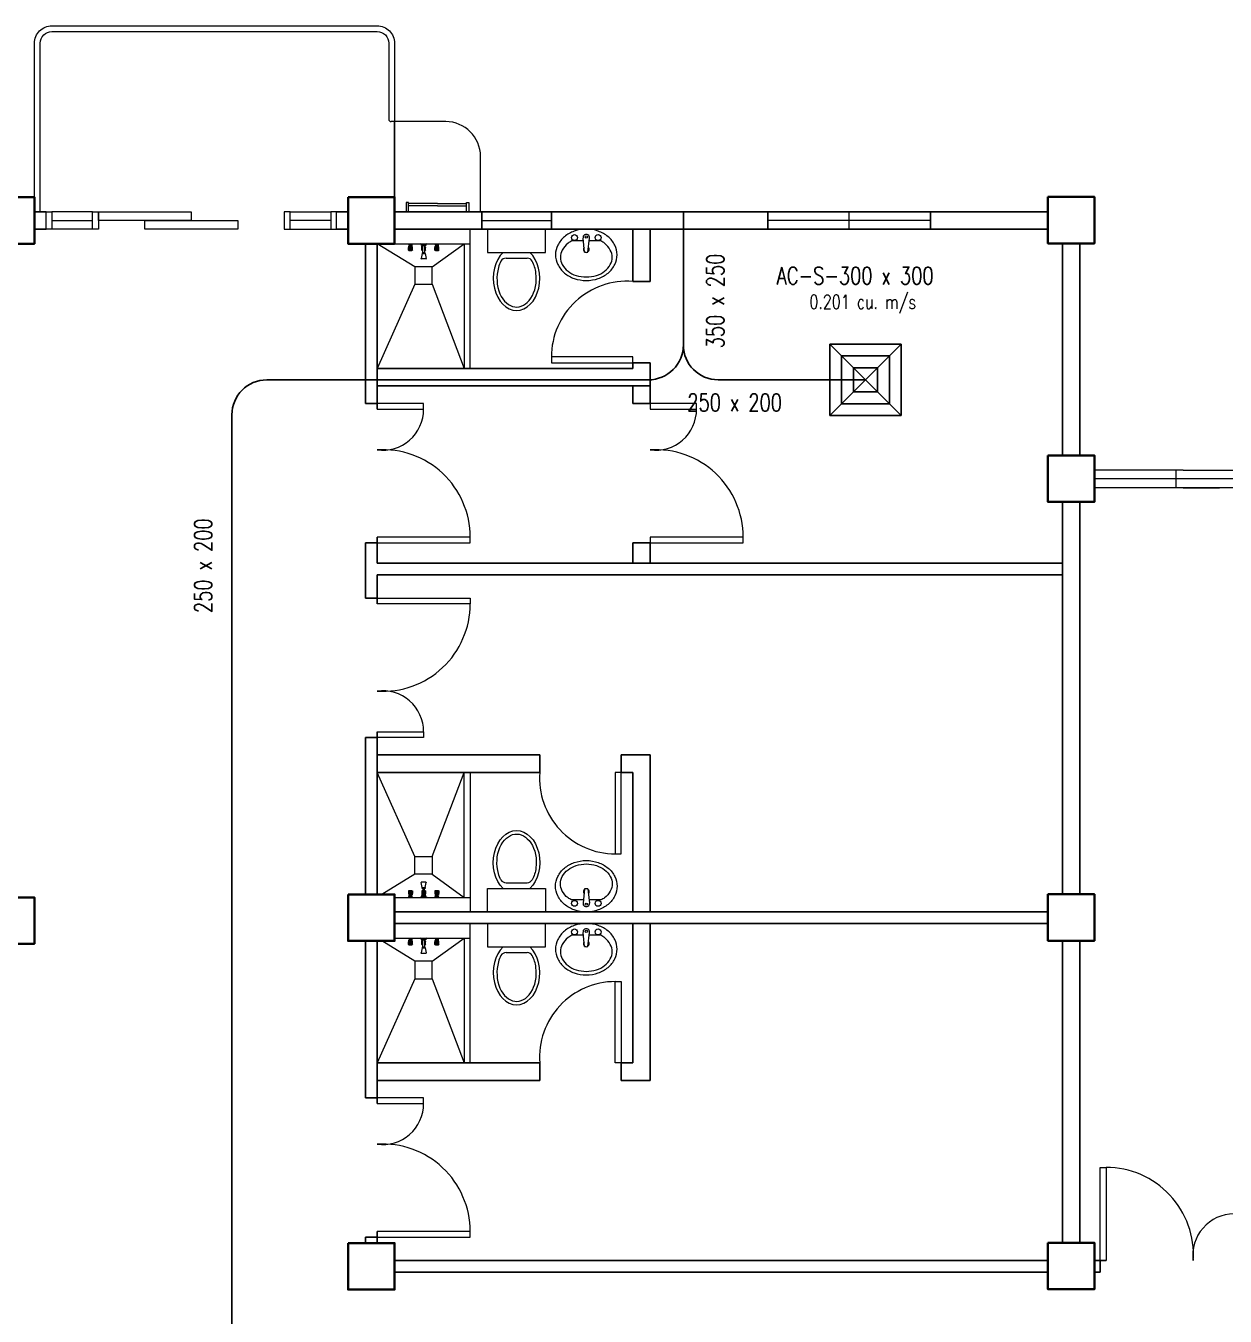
# Model space of a CAD drawing. Header units: millimetres. Extents: x 63005 to 126950, y 36019 to 74749.
# Drawn here: x 63198.76 to 63209.08, y 36172.35 to 36183.45 of the extents above; entities that cross this region are included whole.
import ezdxf

# ---------------------------------------------------------------- set-up
doc = ezdxf.new("R2010")
doc.units = ezdxf.units.MM
doc.header["$LTSCALE"] = 0.04
for name, color, linetype in [('ahu line', 150, 'Continuous'), ('diffuser', 7, 'Continuous'), ('ducting label', 7, 'Continuous'), ('Legends', 7, 'Continuous')]:
    doc.layers.add(name, color=color, linetype=linetype)
doc.layers.get('Legends').off()
doc.styles.add('Arch-Dim', font='simplex.shx', dxfattribs={"width": 0.75})

# ---------------------------------------------------------------- blocks, each defined once
blk = doc.blocks.new('AC-S-12')
at = {"layer": 'diffuser', "color": 30}
for p, q in [((-0.15, 0.15), (0.15, -0.15)), ((0.15, 0.15), (-0.15, -0.15)), ((-0.15, 0.15), (-0.15, -0.15)), ((0.15, 0.15), (-0.15, 0.15)), ((0.15, -0.15), (0.15, 0.15)), ((-0.1, 0.1), (-0.1, -0.1)), ((0.1, 0.1), (-0.1, 0.1)), ((0.1, -0.1), (0.1, 0.1)), ((-0.05, 0.05), (-0.05, -0.05)), ((0.05, 0.05), (-0.05, 0.05)), ((0.05, -0.05), (0.05, 0.05)), ((-0.05, -0.05), (0.05, -0.05)), ((-0.1, -0.1), (0.1, -0.1)), ((-0.15, -0.15), (0.15, -0.15))]:
    blk.add_line(p, q, dxfattribs=at)
for points in [[(-0.3582, 0.3582, 0, 0.0447, 0), (-0.2951, 0.295, 0, 0, 0), (-0.15, 0.15, 0, 0, 0)], [(0.3582, 0.3582, 0, 0.0447, 0), (0.2951, 0.295, 0, 0, 0), (0.15, 0.15, 0, 0, 0)], [(-0.3582, -0.3582, 0, 0.0447, 0), (-0.2951, -0.295, 0, 0, 0), (-0.15, -0.15, 0, 0, 0)], [(0.3582, -0.3582, 0, 0.0447, 0), (0.2951, -0.295, 0, 0, 0), (0.15, -0.15, 0, 0, 0)]]:
    blk.add_lwpolyline(points, format="xyseb", dxfattribs=at)
blk = doc.blocks.new('fcu')
at = {"layer": 'diffuser', "xscale": 2.052644456280903, "yscale": 2.052644456280903, "zscale": 2.052644456280903}
blk.add_blockref('AC-S-12', (0, 0), dxfattribs=at)

msp = doc.modelspace()

# ---------------------------------------------------------------- linework, layer by layer
at = {"color": 8, "linetype": 'ByBlock', "lineweight": 9}
for p, q in [((63202.37, 36182.628), (63201.9, 36182.628)), ((63202.67, 36181.853), (63202.67, 36182.328)), ((63202.05, 36181.933), (63202.03, 36181.933)), ((63202.03, 36181.933), (63202.03, 36181.853)), ((63202.05, 36181.853), (63202.05, 36181.933)), ((63202.3, 36181.923), (63202.05, 36181.923)), ((63202.3, 36181.923), (63202.55, 36181.923)), ((63202.55, 36181.853), (63202.55, 36181.933)), ((63202.55, 36181.933), (63202.57, 36181.933)), ((63202.57, 36181.933), (63202.57, 36181.853)), ((63201.93, 36181.853), (63202.68, 36181.853)), ((63202.3, 36181.903), (63202.05, 36181.903)), ((63202.3, 36181.903), (63202.55, 36181.903)), ((63202.57, 36181.853), (63202.67, 36181.853)), ((63202.68, 36181.853), (63202.68, 36181.703)), ((63203.28, 36181.703), (63203.28, 36181.853)), ((63206.543, 36181.853), (63205.143, 36181.853)), ((63205.143, 36181.853), (63205.143, 36181.703)), ((63205.843, 36181.703), (63205.843, 36181.853)), ((63206.543, 36181.703), (63206.543, 36181.853)), ((63202.68, 36181.778), (63203.28, 36181.778)), ((63202.68, 36181.703), (63203.28, 36181.703)), ((63206.543, 36181.778), (63205.143, 36181.778)), ((63205.843, 36181.703), (63206.543, 36181.703)), ((63201.93, 36181.577), (63202.58, 36181.577)), ((63208.718, 36179.628), (63207.955, 36179.628)), ((63207.955, 36179.628), (63207.955, 36179.628)), ((63208.655, 36179.628), (63208.655, 36179.478)), ((63208.718, 36179.628), (63209.918, 36179.628)), ((63209.355, 36179.553), (63207.955, 36179.553)), ((63213.555, 36179.478), (63207.955, 36179.478)), ((63208.718, 36179.478), (63209.03, 36179.478)), ((63207.68, 36178.828), (63207.68, 36179.355)), ((63207.83, 36176.928), (63207.83, 36177.928)), ((63207.83, 36175.98), (63207.83, 36176.778)), ((63201.93, 36175.952), (63202.58, 36175.952)), ((63201.93, 36175.602), (63202.58, 36175.602)), ((63207.68, 36173.128), (63207.68, 36172.98)), ((63207.955, 36172.878), (63207.955, 36172.878)), ((63207.955, 36172.728), (63207.955, 36172.728)), ((63208.005, 36172.728), (63207.955, 36172.728))]:
    msp.add_line(p, q, dxfattribs=at)
at = {"color": 8, "linetype": 'ByBlock', "lineweight": 25}
for p, q in [((63198.93, 36181.853), (63198.83, 36181.853)), ((63201.43, 36181.853), (63201.53, 36181.853)), ((63207.555, 36181.853), (63201.93, 36181.853)), ((63198.93, 36181.703), (63198.83, 36181.703)), ((63201.43, 36181.703), (63201.53, 36181.703)), ((63207.555, 36181.703), (63201.93, 36181.703)), ((63204.13, 36181.703), (63207.555, 36181.703)), ((63201.68, 36181.577), (63201.68, 36180.203)), ((63201.78, 36181.577), (63201.78, 36180.153)), ((63207.68, 36179.755), (63207.68, 36181.58)), ((63207.83, 36179.755), (63207.83, 36181.58)), ((63201.78, 36180.203), (63201.68, 36180.203)), ((63207.68, 36175.98), (63207.68, 36179.355)), ((63207.83, 36175.98), (63207.83, 36179.355)), ((63201.78, 36179.053), (63201.78, 36178.828)), ((63201.68, 36179.003), (63201.68, 36178.778)), ((63201.78, 36179.003), (63201.68, 36179.003)), ((63207.68, 36178.828), (63201.78, 36178.828)), ((63201.68, 36178.778), (63201.68, 36178.528)), ((63207.68, 36178.728), (63201.78, 36178.728)), ((63201.78, 36178.728), (63201.78, 36178.478)), ((63207.68, 36175.98), (63207.68, 36178.728)), ((63201.78, 36178.528), (63201.68, 36178.528)), ((63201.78, 36177.378), (63201.78, 36175.978)), ((63201.68, 36177.328), (63201.68, 36175.978)), ((63201.78, 36177.328), (63201.68, 36177.328)), ((63207.555, 36175.828), (63201.93, 36175.828)), ((63207.555, 36175.728), (63201.93, 36175.728)), ((63201.68, 36175.578), (63201.68, 36174.228)), ((63201.78, 36175.578), (63201.78, 36174.178)), ((63207.68, 36172.98), (63207.68, 36175.58)), ((63207.68, 36173.128), (63207.68, 36175.58)), ((63207.83, 36173.128), (63207.83, 36175.58)), ((63201.78, 36174.228), (63201.68, 36174.228)), ((63201.78, 36173.078), (63201.78, 36172.978)), ((63207.83, 36173.128), (63207.83, 36172.98)), ((63201.68, 36173.028), (63201.68, 36172.978)), ((63201.78, 36173.028), (63201.68, 36173.028)), ((63201.93, 36172.828), (63207.555, 36172.828)), ((63208.055, 36172.828), (63207.955, 36172.828)), ((63208.005, 36172.728), (63208.005, 36172.828)), ((63201.93, 36172.728), (63207.555, 36172.728)), ((63207.955, 36172.728), (63208.005, 36172.728))]:
    msp.add_line(p, q, dxfattribs=at)
at = {"color": 8, "linetype": 'ByBlock', "lineweight": 13}
for p, q in [((63199.33, 36181.853), (63198.98, 36181.853)), ((63201.03, 36181.853), (63201.38, 36181.853)), ((63198.98, 36181.778), (63199.33, 36181.778)), ((63199.33, 36181.703), (63198.98, 36181.703)), ((63201.38, 36181.778), (63201.03, 36181.778)), ((63201.03, 36181.703), (63201.38, 36181.703))]:
    msp.add_line(p, q, dxfattribs=at)
at = {"color": 8, "lineweight": 9}
for p, q in [((63202.73, 36181.703), (63202.73, 36181.503)), ((63203.23, 36181.703), (63202.73, 36181.703)), ((63203.23, 36181.503), (63203.23, 36181.703)), ((63203.566, 36181.505), (63203.553, 36181.626)), ((63203.595, 36181.505), (63203.608, 36181.626)), ((63202.05, 36181.577), (63202.084, 36181.577)), ((63202.05, 36181.577), (63202.05, 36181.577)), ((63202.05, 36181.577), (63202.084, 36181.577)), ((63202.05, 36181.577), (63202.053, 36181.57)), ((63202.05, 36181.544), (63202.052, 36181.548)), ((63202.05, 36181.522), (63202.05, 36181.544)), ((63202.05, 36181.522), (63202.083, 36181.522)), ((63202.054, 36181.52), (63202.05, 36181.522)), ((63202.053, 36181.57), (63202.08, 36181.57)), ((63202.053, 36181.556), (63202.054, 36181.558)), ((63202.053, 36181.556), (63202.081, 36181.556)), ((63202.053, 36181.55), (63202.053, 36181.556)), ((63202.054, 36181.558), (63202.08, 36181.558)), ((63202.054, 36181.544), (63202.061, 36181.544)), ((63202.054, 36181.531), (63202.054, 36181.543)), ((63202.054, 36181.52), (63202.08, 36181.52)), ((63202.054, 36181.519), (63202.054, 36181.52)), ((63202.054, 36181.519), (63202.08, 36181.519)), ((63202.055, 36181.57), (63202.055, 36181.558)), ((63202.061, 36181.531), (63202.061, 36181.543)), ((63202.08, 36181.544), (63202.073, 36181.544)), ((63202.073, 36181.531), (63202.073, 36181.543)), ((63202.078, 36181.57), (63202.078, 36181.558)), ((63202.084, 36181.577), (63202.08, 36181.57)), ((63202.081, 36181.556), (63202.08, 36181.558)), ((63202.08, 36181.531), (63202.08, 36181.543)), ((63202.08, 36181.52), (63202.083, 36181.522)), ((63202.08, 36181.519), (63202.08, 36181.52)), ((63202.081, 36181.55), (63202.081, 36181.556)), ((63202.083, 36181.544), (63202.081, 36181.548)), ((63202.083, 36181.522), (63202.083, 36181.544)), ((63202.084, 36181.577), (63202.084, 36181.577)), ((63202.163, 36181.572), (63202.151, 36181.577)), ((63202.151, 36181.577), (63202.209, 36181.577)), ((63202.168, 36181.492), (63202.16, 36181.45)), ((63202.198, 36181.572), (63202.163, 36181.572)), ((63202.163, 36181.562), (63202.163, 36181.572)), ((63202.163, 36181.572), (63202.198, 36181.572)), ((63202.198, 36181.562), (63202.163, 36181.562)), ((63202.164, 36181.544), (63202.166, 36181.548)), ((63202.164, 36181.522), (63202.164, 36181.544)), ((63202.164, 36181.522), (63202.173, 36181.522)), ((63202.167, 36181.52), (63202.164, 36181.522)), ((63202.166, 36181.556), (63202.167, 36181.558)), ((63202.166, 36181.556), (63202.173, 36181.556)), ((63202.166, 36181.55), (63202.166, 36181.556)), ((63202.167, 36181.558), (63202.173, 36181.558)), ((63202.167, 36181.544), (63202.173, 36181.544)), ((63202.167, 36181.531), (63202.167, 36181.543)), ((63202.167, 36181.52), (63202.173, 36181.52)), ((63202.167, 36181.519), (63202.167, 36181.52)), ((63202.167, 36181.519), (63202.173, 36181.519)), ((63202.168, 36181.5), (63202.168, 36181.492)), ((63202.193, 36181.5), (63202.168, 36181.5)), ((63202.168, 36181.492), (63202.193, 36181.492)), ((63202.168, 36181.492), (63202.193, 36181.492)), ((63202.169, 36181.562), (63202.169, 36181.558)), ((63202.173, 36181.5), (63202.173, 36181.562)), ((63202.173, 36181.562), (63202.188, 36181.562)), ((63202.188, 36181.562), (63202.188, 36181.5)), ((63202.188, 36181.558), (63202.194, 36181.558)), ((63202.188, 36181.556), (63202.194, 36181.556)), ((63202.194, 36181.544), (63202.188, 36181.544)), ((63202.188, 36181.522), (63202.197, 36181.522)), ((63202.188, 36181.52), (63202.194, 36181.52)), ((63202.188, 36181.519), (63202.194, 36181.519)), ((63202.192, 36181.562), (63202.192, 36181.558)), ((63202.193, 36181.492), (63202.193, 36181.5)), ((63202.193, 36181.492), (63202.201, 36181.45)), ((63202.194, 36181.556), (63202.194, 36181.558)), ((63202.194, 36181.55), (63202.194, 36181.556)), ((63202.194, 36181.531), (63202.194, 36181.543)), ((63202.194, 36181.52), (63202.197, 36181.522)), ((63202.194, 36181.519), (63202.194, 36181.52)), ((63202.197, 36181.544), (63202.195, 36181.548)), ((63202.197, 36181.522), (63202.197, 36181.544)), ((63202.209, 36181.577), (63202.198, 36181.572)), ((63202.198, 36181.572), (63202.198, 36181.562)), ((63202.277, 36181.577), (63202.277, 36181.577)), ((63202.277, 36181.577), (63202.28, 36181.57)), ((63202.277, 36181.577), (63202.311, 36181.577)), ((63202.277, 36181.577), (63202.311, 36181.577)), ((63202.277, 36181.544), (63202.28, 36181.548)), ((63202.277, 36181.522), (63202.277, 36181.544)), ((63202.281, 36181.52), (63202.277, 36181.522)), ((63202.277, 36181.522), (63202.311, 36181.522)), ((63202.28, 36181.57), (63202.308, 36181.57)), ((63202.28, 36181.556), (63202.281, 36181.558)), ((63202.28, 36181.55), (63202.28, 36181.556)), ((63202.28, 36181.556), (63202.308, 36181.556)), ((63202.281, 36181.558), (63202.307, 36181.558)), ((63202.281, 36181.544), (63202.288, 36181.544)), ((63202.281, 36181.531), (63202.281, 36181.543)), ((63202.281, 36181.519), (63202.281, 36181.52)), ((63202.281, 36181.52), (63202.307, 36181.52)), ((63202.281, 36181.519), (63202.307, 36181.519)), ((63202.283, 36181.57), (63202.283, 36181.558)), ((63202.288, 36181.531), (63202.288, 36181.543)), ((63202.307, 36181.544), (63202.3, 36181.544)), ((63202.3, 36181.531), (63202.3, 36181.543)), ((63202.305, 36181.57), (63202.305, 36181.558)), ((63202.308, 36181.556), (63202.307, 36181.558)), ((63202.307, 36181.531), (63202.307, 36181.543)), ((63202.307, 36181.52), (63202.311, 36181.522)), ((63202.307, 36181.519), (63202.307, 36181.52)), ((63202.311, 36181.577), (63202.308, 36181.57)), ((63202.308, 36181.55), (63202.308, 36181.556)), ((63202.311, 36181.544), (63202.309, 36181.548)), ((63202.311, 36181.577), (63202.311, 36181.577)), ((63202.311, 36181.522), (63202.311, 36181.544)), ((63202.73, 36181.503), (63203.23, 36181.503)), ((63202.2, 36181.446), (63202.161, 36181.446)), ((63202.89, 36181.453), (63203.071, 36181.453)), ((63202.168, 36176.038), (63202.16, 36176.08)), ((63202.2, 36176.084), (63202.161, 36176.084)), ((63202.168, 36176.03), (63202.168, 36176.038)), ((63202.168, 36176.038), (63202.193, 36176.038)), ((63202.168, 36176.038), (63202.193, 36176.038)), ((63202.193, 36176.03), (63202.168, 36176.03)), ((63202.173, 36176.03), (63202.173, 36175.968)), ((63202.188, 36175.968), (63202.188, 36176.03)), ((63202.193, 36176.038), (63202.201, 36176.08)), ((63202.193, 36176.038), (63202.193, 36176.03)), ((63202.89, 36176.078), (63203.071, 36176.078)), ((63202.054, 36176.01), (63202.05, 36176.008)), ((63202.05, 36176.008), (63202.083, 36176.008)), ((63202.05, 36176.008), (63202.05, 36175.986)), ((63202.05, 36175.986), (63202.052, 36175.982)), ((63202.05, 36175.953), (63202.053, 36175.96)), ((63202.05, 36175.953), (63202.084, 36175.953)), ((63202.05, 36175.953), (63202.05, 36175.952)), ((63202.05, 36175.952), (63202.084, 36175.952)), ((63202.053, 36175.98), (63202.053, 36175.974)), ((63202.053, 36175.974), (63202.054, 36175.972)), ((63202.053, 36175.974), (63202.081, 36175.974)), ((63202.053, 36175.96), (63202.08, 36175.96)), ((63202.054, 36176.011), (63202.08, 36176.011)), ((63202.054, 36176.011), (63202.054, 36176.01)), ((63202.054, 36176.01), (63202.08, 36176.01)), ((63202.054, 36175.999), (63202.054, 36175.987)), ((63202.054, 36175.986), (63202.061, 36175.986)), ((63202.054, 36175.972), (63202.08, 36175.972)), ((63202.055, 36175.96), (63202.055, 36175.972)), ((63202.061, 36175.999), (63202.061, 36175.987)), ((63202.073, 36175.999), (63202.073, 36175.987)), ((63202.08, 36175.986), (63202.073, 36175.986)), ((63202.078, 36175.96), (63202.078, 36175.972)), ((63202.08, 36176.011), (63202.08, 36176.01)), ((63202.08, 36176.01), (63202.083, 36176.008)), ((63202.08, 36175.999), (63202.08, 36175.987)), ((63202.081, 36175.974), (63202.08, 36175.972)), ((63202.084, 36175.953), (63202.08, 36175.96)), ((63202.083, 36175.986), (63202.081, 36175.982)), ((63202.081, 36175.98), (63202.081, 36175.974)), ((63202.083, 36176.008), (63202.083, 36175.986)), ((63202.084, 36175.953), (63202.084, 36175.952)), ((63202.163, 36175.958), (63202.151, 36175.952)), ((63202.151, 36175.952), (63202.209, 36175.952)), ((63202.198, 36175.968), (63202.163, 36175.968)), ((63202.163, 36175.968), (63202.163, 36175.958)), ((63202.198, 36175.958), (63202.163, 36175.958)), ((63202.163, 36175.958), (63202.198, 36175.958)), ((63202.167, 36176.01), (63202.164, 36176.008)), ((63202.164, 36176.008), (63202.173, 36176.008)), ((63202.164, 36176.008), (63202.164, 36175.986)), ((63202.164, 36175.986), (63202.166, 36175.982)), ((63202.166, 36175.98), (63202.166, 36175.974)), ((63202.166, 36175.974), (63202.173, 36175.974)), ((63202.166, 36175.974), (63202.167, 36175.972)), ((63202.167, 36176.011), (63202.173, 36176.011)), ((63202.167, 36176.011), (63202.167, 36176.01)), ((63202.167, 36176.01), (63202.173, 36176.01)), ((63202.167, 36175.999), (63202.167, 36175.987)), ((63202.167, 36175.986), (63202.173, 36175.986)), ((63202.167, 36175.972), (63202.173, 36175.972)), ((63202.169, 36175.968), (63202.169, 36175.972)), ((63202.173, 36175.968), (63202.188, 36175.968)), ((63202.188, 36176.011), (63202.194, 36176.011)), ((63202.188, 36176.01), (63202.194, 36176.01)), ((63202.188, 36176.008), (63202.197, 36176.008)), ((63202.194, 36175.986), (63202.188, 36175.986)), ((63202.188, 36175.974), (63202.194, 36175.974)), ((63202.188, 36175.972), (63202.194, 36175.972)), ((63202.192, 36175.968), (63202.192, 36175.972)), ((63202.194, 36176.011), (63202.194, 36176.01)), ((63202.194, 36176.01), (63202.197, 36176.008)), ((63202.194, 36175.999), (63202.194, 36175.987)), ((63202.194, 36175.98), (63202.194, 36175.974)), ((63202.194, 36175.974), (63202.194, 36175.972)), ((63202.197, 36175.986), (63202.195, 36175.982)), ((63202.197, 36176.008), (63202.197, 36175.986)), ((63202.198, 36175.958), (63202.198, 36175.968)), ((63202.209, 36175.952), (63202.198, 36175.958)), ((63202.281, 36176.01), (63202.277, 36176.008)), ((63202.277, 36176.008), (63202.277, 36175.986)), ((63202.277, 36176.008), (63202.311, 36176.008)), ((63202.277, 36175.986), (63202.28, 36175.982)), ((63202.277, 36175.953), (63202.28, 36175.96)), ((63202.277, 36175.953), (63202.277, 36175.952)), ((63202.277, 36175.952), (63202.311, 36175.952)), ((63202.277, 36175.953), (63202.311, 36175.953)), ((63202.28, 36175.98), (63202.28, 36175.974)), ((63202.28, 36175.974), (63202.308, 36175.974)), ((63202.28, 36175.974), (63202.281, 36175.972)), ((63202.28, 36175.96), (63202.308, 36175.96)), ((63202.281, 36176.011), (63202.281, 36176.01)), ((63202.281, 36176.011), (63202.307, 36176.011)), ((63202.281, 36176.01), (63202.307, 36176.01)), ((63202.281, 36175.999), (63202.281, 36175.987)), ((63202.281, 36175.986), (63202.288, 36175.986)), ((63202.281, 36175.972), (63202.307, 36175.972)), ((63202.283, 36175.96), (63202.283, 36175.972)), ((63202.288, 36175.999), (63202.288, 36175.987)), ((63202.3, 36175.999), (63202.3, 36175.987)), ((63202.307, 36175.986), (63202.3, 36175.986)), ((63202.305, 36175.96), (63202.305, 36175.972)), ((63202.307, 36176.011), (63202.307, 36176.01)), ((63202.307, 36176.01), (63202.311, 36176.008)), ((63202.307, 36175.999), (63202.307, 36175.987)), ((63202.308, 36175.974), (63202.307, 36175.972)), ((63202.308, 36175.98), (63202.308, 36175.974)), ((63202.311, 36175.953), (63202.308, 36175.96)), ((63202.311, 36175.986), (63202.309, 36175.982)), ((63202.311, 36176.008), (63202.311, 36175.986)), ((63202.311, 36175.953), (63202.311, 36175.952)), ((63202.73, 36175.828), (63202.73, 36176.028)), ((63202.73, 36176.028), (63203.23, 36176.028)), ((63203.23, 36176.028), (63203.23, 36175.828)), ((63203.566, 36176.025), (63203.553, 36175.904)), ((63203.595, 36176.025), (63203.608, 36175.904)), ((63203.23, 36175.828), (63202.73, 36175.828)), ((63202.73, 36175.728), (63202.73, 36175.528)), ((63203.23, 36175.728), (63202.73, 36175.728)), ((63203.23, 36175.528), (63203.23, 36175.728)), ((63202.05, 36175.602), (63202.084, 36175.602)), ((63202.05, 36175.602), (63202.05, 36175.602)), ((63202.05, 36175.602), (63202.084, 36175.602)), ((63202.05, 36175.602), (63202.053, 36175.595)), ((63202.053, 36175.595), (63202.08, 36175.595)), ((63202.055, 36175.595), (63202.055, 36175.583)), ((63202.078, 36175.595), (63202.078, 36175.583)), ((63202.084, 36175.602), (63202.08, 36175.595)), ((63202.084, 36175.602), (63202.084, 36175.602)), ((63202.163, 36175.597), (63202.151, 36175.602)), ((63202.151, 36175.602), (63202.209, 36175.602)), ((63202.198, 36175.597), (63202.163, 36175.597)), ((63202.163, 36175.587), (63202.163, 36175.597)), ((63202.163, 36175.597), (63202.198, 36175.597)), ((63202.198, 36175.587), (63202.163, 36175.587)), ((63202.169, 36175.587), (63202.169, 36175.583)), ((63202.173, 36175.525), (63202.173, 36175.587)), ((63202.173, 36175.587), (63202.188, 36175.587)), ((63202.188, 36175.587), (63202.188, 36175.525)), ((63202.192, 36175.587), (63202.192, 36175.583)), ((63202.209, 36175.602), (63202.198, 36175.597)), ((63202.198, 36175.597), (63202.198, 36175.587)), ((63202.277, 36175.602), (63202.277, 36175.602)), ((63202.277, 36175.602), (63202.28, 36175.595)), ((63202.277, 36175.602), (63202.311, 36175.602)), ((63202.277, 36175.602), (63202.311, 36175.602)), ((63202.28, 36175.595), (63202.308, 36175.595)), ((63202.283, 36175.595), (63202.283, 36175.583)), ((63202.305, 36175.595), (63202.305, 36175.583)), ((63202.311, 36175.602), (63202.308, 36175.595)), ((63202.311, 36175.602), (63202.311, 36175.602)), ((63203.566, 36175.53), (63203.553, 36175.651)), ((63203.595, 36175.53), (63203.608, 36175.651)), ((63202.05, 36175.569), (63202.052, 36175.573)), ((63202.05, 36175.547), (63202.05, 36175.569)), ((63202.05, 36175.547), (63202.083, 36175.547)), ((63202.054, 36175.545), (63202.05, 36175.547)), ((63202.053, 36175.581), (63202.054, 36175.583)), ((63202.053, 36175.581), (63202.081, 36175.581)), ((63202.053, 36175.575), (63202.053, 36175.581)), ((63202.054, 36175.583), (63202.08, 36175.583)), ((63202.054, 36175.569), (63202.061, 36175.569)), ((63202.054, 36175.556), (63202.054, 36175.568)), ((63202.054, 36175.545), (63202.08, 36175.545)), ((63202.054, 36175.544), (63202.054, 36175.545)), ((63202.054, 36175.544), (63202.08, 36175.544)), ((63202.061, 36175.556), (63202.061, 36175.568)), ((63202.08, 36175.569), (63202.073, 36175.569)), ((63202.073, 36175.556), (63202.073, 36175.568)), ((63202.081, 36175.581), (63202.08, 36175.583)), ((63202.08, 36175.556), (63202.08, 36175.568)), ((63202.08, 36175.545), (63202.083, 36175.547)), ((63202.08, 36175.544), (63202.08, 36175.545)), ((63202.081, 36175.575), (63202.081, 36175.581)), ((63202.083, 36175.569), (63202.081, 36175.573)), ((63202.083, 36175.547), (63202.083, 36175.569)), ((63202.168, 36175.517), (63202.16, 36175.475)), ((63202.164, 36175.569), (63202.166, 36175.573)), ((63202.164, 36175.547), (63202.164, 36175.569)), ((63202.164, 36175.547), (63202.173, 36175.547)), ((63202.167, 36175.545), (63202.164, 36175.547)), ((63202.166, 36175.581), (63202.167, 36175.583)), ((63202.166, 36175.581), (63202.173, 36175.581)), ((63202.166, 36175.575), (63202.166, 36175.581)), ((63202.167, 36175.583), (63202.173, 36175.583)), ((63202.167, 36175.569), (63202.173, 36175.569)), ((63202.167, 36175.556), (63202.167, 36175.568)), ((63202.167, 36175.545), (63202.173, 36175.545)), ((63202.167, 36175.544), (63202.167, 36175.545)), ((63202.167, 36175.544), (63202.173, 36175.544)), ((63202.168, 36175.525), (63202.168, 36175.517)), ((63202.193, 36175.525), (63202.168, 36175.525)), ((63202.168, 36175.517), (63202.193, 36175.517)), ((63202.168, 36175.517), (63202.193, 36175.517)), ((63202.188, 36175.583), (63202.194, 36175.583)), ((63202.188, 36175.581), (63202.194, 36175.581)), ((63202.194, 36175.569), (63202.188, 36175.569)), ((63202.188, 36175.547), (63202.197, 36175.547)), ((63202.188, 36175.545), (63202.194, 36175.545)), ((63202.188, 36175.544), (63202.194, 36175.544)), ((63202.193, 36175.517), (63202.193, 36175.525)), ((63202.193, 36175.517), (63202.201, 36175.475)), ((63202.194, 36175.581), (63202.194, 36175.583)), ((63202.194, 36175.575), (63202.194, 36175.581)), ((63202.194, 36175.556), (63202.194, 36175.568)), ((63202.194, 36175.545), (63202.197, 36175.547)), ((63202.194, 36175.544), (63202.194, 36175.545)), ((63202.197, 36175.569), (63202.195, 36175.573)), ((63202.197, 36175.547), (63202.197, 36175.569)), ((63202.277, 36175.569), (63202.28, 36175.573)), ((63202.277, 36175.547), (63202.277, 36175.569)), ((63202.281, 36175.545), (63202.277, 36175.547)), ((63202.277, 36175.547), (63202.311, 36175.547)), ((63202.28, 36175.581), (63202.281, 36175.583)), ((63202.28, 36175.575), (63202.28, 36175.581)), ((63202.28, 36175.581), (63202.308, 36175.581)), ((63202.281, 36175.583), (63202.307, 36175.583)), ((63202.281, 36175.569), (63202.288, 36175.569)), ((63202.281, 36175.556), (63202.281, 36175.568)), ((63202.281, 36175.544), (63202.281, 36175.545)), ((63202.281, 36175.545), (63202.307, 36175.545)), ((63202.281, 36175.544), (63202.307, 36175.544)), ((63202.288, 36175.556), (63202.288, 36175.568)), ((63202.307, 36175.569), (63202.3, 36175.569)), ((63202.3, 36175.556), (63202.3, 36175.568)), ((63202.308, 36175.581), (63202.307, 36175.583)), ((63202.307, 36175.556), (63202.307, 36175.568)), ((63202.307, 36175.545), (63202.311, 36175.547)), ((63202.307, 36175.544), (63202.307, 36175.545)), ((63202.308, 36175.575), (63202.308, 36175.581)), ((63202.311, 36175.569), (63202.309, 36175.573)), ((63202.311, 36175.547), (63202.311, 36175.569)), ((63202.73, 36175.528), (63203.23, 36175.528)), ((63202.89, 36175.478), (63203.071, 36175.478)), ((63202.2, 36175.471), (63202.161, 36175.471))]:
    msp.add_line(p, q, dxfattribs=at)
at = {"color": 8, "lineweight": 25, "ltscale": 0.3}
for p, q in [((63203.98, 36181.703), (63203.98, 36181.253)), ((63204.13, 36181.703), (63204.13, 36181.253)), ((63201.78, 36180.503), (63203.98, 36180.503)), ((63203.98, 36180.553), (63203.98, 36180.503)), ((63204.13, 36180.553), (63204.13, 36180.353)), ((63201.78, 36180.353), (63204.13, 36180.353))]:
    msp.add_line(p, q, dxfattribs=at)
at = {"color": 8, "linetype": 'ByBlock', "lineweight": 9, "ltscale": 0.3}
for p, q in [((63202.105, 36181.378), (63201.78, 36181.577)), ((63202.255, 36181.378), (63202.53, 36181.577)), ((63202.105, 36181.228), (63201.78, 36180.503)), ((63202.255, 36181.228), (63202.53, 36180.503)), ((63202.105, 36176.303), (63201.78, 36177.028)), ((63202.255, 36176.303), (63202.53, 36177.028)), ((63202.105, 36176.153), (63201.821, 36175.978)), ((63202.255, 36176.153), (63202.53, 36175.952)), ((63202.255, 36175.403), (63202.53, 36175.602)), ((63202.105, 36175.403), (63201.821, 36175.578)), ((63202.105, 36175.253), (63201.78, 36174.528)), ((63202.255, 36175.253), (63202.53, 36174.528))]:
    msp.add_line(p, q, dxfattribs=at)
at = {"color": 8, "linetype": 'Continuous', "lineweight": 25}
for p, q in [((63203.98, 36181.253), (63204.13, 36181.253)), ((63203.98, 36180.503), (63203.98, 36180.553)), ((63203.98, 36180.553), (63204.13, 36180.553)), ((63203.98, 36180.353), (63203.98, 36180.203)), ((63204.13, 36180.353), (63204.13, 36180.203)), ((63204.13, 36180.203), (63203.98, 36180.203)), ((63203.98, 36179.003), (63203.98, 36178.828)), ((63204.13, 36179.003), (63203.98, 36179.003)), ((63204.13, 36179.003), (63204.13, 36178.828))]:
    msp.add_line(p, q, dxfattribs=at)
at = {"color": 8, "linetype": 'ByBlock', "lineweight": 25, "ltscale": 0.3}
for p, q in [((63201.78, 36177.178), (63203.18, 36177.178)), ((63203.18, 36177.028), (63203.18, 36177.178)), ((63203.88, 36177.178), (63204.13, 36177.178)), ((63203.88, 36177.028), (63203.88, 36177.178)), ((63204.13, 36175.828), (63204.13, 36177.178)), ((63201.78, 36177.028), (63203.18, 36177.028)), ((63203.88, 36177.028), (63203.98, 36177.028)), ((63203.98, 36175.828), (63203.98, 36177.028)), ((63203.98, 36175.728), (63203.98, 36174.528)), ((63204.13, 36175.728), (63204.13, 36174.378)), ((63201.78, 36174.528), (63203.18, 36174.528)), ((63203.18, 36174.528), (63203.18, 36174.378)), ((63203.88, 36174.528), (63203.98, 36174.528)), ((63203.88, 36174.528), (63203.88, 36174.378)), ((63201.78, 36174.378), (63203.18, 36174.378)), ((63203.88, 36174.378), (63204.13, 36174.378))]:
    msp.add_line(p, q, dxfattribs=at)
at = {"color": 8, "linetype": 'ByBlock', "lineweight": 9}
for points in [[(63198.83, 36181.853), (63198.83, 36183.303, -0.414214), (63198.98, 36183.453), (63201.78, 36183.453, -0.414214), (63201.93, 36183.303), (63201.93, 36181.978), (63201.93, 36182.628)], [(63198.88, 36181.853), (63198.88, 36183.303, -0.414214), (63198.98, 36183.403), (63201.78, 36183.403, -0.414214), (63201.88, 36183.303), (63201.88, 36182.648)]]:
    msp.add_lwpolyline(points, format="xyb", dxfattribs=at)
at = {"color": 8, "linetype": 'ByBlock', "lineweight": 35}
for points in [[(63198.43, 36181.978), (63198.83, 36181.978), (63198.83, 36181.577), (63198.43, 36181.577)], [(63201.53, 36181.978), (63201.93, 36181.978), (63201.93, 36181.577), (63201.53, 36181.577)], [(63207.555, 36181.98), (63207.955, 36181.98), (63207.955, 36181.58), (63207.555, 36181.58)], [(63207.555, 36179.755), (63207.955, 36179.755), (63207.955, 36179.355), (63207.555, 36179.355)], [(63198.43, 36175.952), (63198.83, 36175.952), (63198.83, 36175.553), (63198.43, 36175.553)], [(63201.53, 36175.978), (63201.93, 36175.978), (63201.93, 36175.578), (63201.53, 36175.578)], [(63207.555, 36175.98), (63207.955, 36175.98), (63207.955, 36175.58), (63207.555, 36175.58)], [(63201.53, 36172.978), (63201.93, 36172.978), (63201.93, 36172.578), (63201.53, 36172.578)], [(63207.555, 36172.98), (63207.955, 36172.98), (63207.955, 36172.58), (63207.555, 36172.58)]]:
    msp.add_lwpolyline(points, close=True, dxfattribs=at)
at = {"color": 8, "linetype": 'ByBlock', "lineweight": 13}
for points in [[(63198.98, 36181.853), (63198.98, 36181.703), (63198.93, 36181.703), (63198.93, 36181.853)], [(63199.38, 36181.853), (63199.38, 36181.703), (63199.33, 36181.703), (63199.33, 36181.853)], [(63199.38, 36181.853), (63200.18, 36181.853), (63200.18, 36181.778), (63199.38, 36181.778)], [(63200.98, 36181.853), (63200.98, 36181.703), (63201.03, 36181.703), (63201.03, 36181.853)], [(63201.38, 36181.853), (63201.38, 36181.703), (63201.43, 36181.703), (63201.43, 36181.853)], [(63199.78, 36181.778), (63200.58, 36181.778), (63200.58, 36181.703), (63199.78, 36181.703)]]:
    msp.add_lwpolyline(points, close=True, dxfattribs=at)
at = {"color": 8, "lineweight": 9}
for points in [[(63202.68, 36181.853), (63203.28, 36181.853), (63203.28, 36181.703), (63202.68, 36181.703)], [(63205.143, 36181.853), (63206.543, 36181.853), (63206.543, 36181.703), (63205.143, 36181.703)]]:
    msp.add_lwpolyline(points, close=True, dxfattribs=at)
at = {"color": 8, "linetype": 'ByBlock', "lineweight": 9, "ltscale": 0.3}
for points in [[(63202.53, 36181.577), (63202.53, 36180.503), (63202.58, 36180.503), (63202.58, 36181.703), (63202.58, 36181.703)], [(63202.53, 36175.952), (63202.53, 36177.028), (63202.58, 36177.028), (63202.58, 36175.828), (63202.58, 36175.828)], [(63202.53, 36175.602), (63202.53, 36174.528), (63202.58, 36174.528), (63202.58, 36175.728), (63202.58, 36175.728)]]:
    msp.add_lwpolyline(points, dxfattribs=at)
at = {"color": 8, "lineweight": 9}
for points in [[(63203.315, 36181.482, 0.11576), (63203.335, 36181.399, 0.104047), (63203.393, 36181.325, 0.090875), (63203.477, 36181.278, 0.083344), (63203.58, 36181.261, 0.083344), (63203.684, 36181.278, 0.090875), (63203.768, 36181.325, 0.104047), (63203.826, 36181.399, 0.11576), (63203.845, 36181.482, 0.11576), (63203.826, 36181.564, 0.104047), (63203.768, 36181.638, 0.090875), (63203.684, 36181.685, 0.083344), (63203.58, 36181.703, 0.083344), (63203.477, 36181.685, 0.090875), (63203.393, 36181.638, 0.104047), (63203.335, 36181.564, 0.11576)], [(63203.315, 36176.049, -0.11576), (63203.335, 36176.131, -0.104047), (63203.393, 36176.205, -0.090875), (63203.477, 36176.252, -0.083344), (63203.58, 36176.27, -0.083344), (63203.684, 36176.252, -0.090875), (63203.768, 36176.205, -0.104047), (63203.826, 36176.131, -0.11576), (63203.845, 36176.049, -0.11576), (63203.826, 36175.966, -0.104047), (63203.768, 36175.892, -0.090875), (63203.684, 36175.845, -0.083344), (63203.58, 36175.828, -0.083344), (63203.477, 36175.845, -0.090875), (63203.393, 36175.892, -0.104047), (63203.335, 36175.966, -0.11576)], [(63203.315, 36175.507, 0.11576), (63203.335, 36175.424, 0.104047), (63203.393, 36175.35, 0.090875), (63203.477, 36175.303, 0.083344), (63203.58, 36175.286, 0.083344), (63203.684, 36175.303, 0.090875), (63203.768, 36175.35, 0.104047), (63203.826, 36175.424, 0.11576), (63203.845, 36175.507, 0.11576), (63203.826, 36175.589, 0.104047), (63203.768, 36175.663, 0.090875), (63203.684, 36175.71, 0.083344), (63203.58, 36175.728, 0.083344), (63203.477, 36175.71, 0.090875), (63203.393, 36175.663, 0.104047), (63203.335, 36175.589, 0.11576)]]:
    msp.add_lwpolyline(points, format="xyb", close=True, dxfattribs=at)
for points in [[(63203.358, 36181.461, 0.124838), (63203.374, 36181.398, 0.105788), (63203.423, 36181.34, 0.086697), (63203.493, 36181.304, 0.076776), (63203.58, 36181.291, 0.076776), (63203.668, 36181.304, 0.086697), (63203.738, 36181.34, 0.105788), (63203.787, 36181.398, 0.124838), (63203.803, 36181.461, 0.124838), (63203.787, 36181.523, 0.105788), (63203.738, 36181.581, 0.040067), (63203.707, 36181.601), (63203.605, 36181.601, 0.040067)], [(63203.556, 36181.601), (63203.454, 36181.601, 0.040067), (63203.423, 36181.581, 0.105788), (63203.374, 36181.523, 0.124838), (63203.358, 36181.461, 0.124838)], [(63203.358, 36176.07, -0.124838), (63203.374, 36176.132, -0.105788), (63203.423, 36176.19, -0.086697), (63203.493, 36176.226, -0.076776), (63203.58, 36176.24, -0.076776), (63203.668, 36176.226, -0.086697), (63203.738, 36176.19, -0.105788), (63203.787, 36176.132, -0.124838), (63203.803, 36176.07, -0.124838), (63203.787, 36176.007, -0.105788), (63203.738, 36175.949, -0.040067), (63203.707, 36175.93), (63203.605, 36175.93, -0.040067)], [(63203.556, 36175.93), (63203.454, 36175.93, -0.040067), (63203.423, 36175.949, -0.105788), (63203.374, 36176.007, -0.124838), (63203.358, 36176.07, -0.124838)], [(63203.358, 36175.486, 0.124838), (63203.374, 36175.423, 0.105788), (63203.423, 36175.365, 0.086697), (63203.493, 36175.329, 0.076776), (63203.58, 36175.316, 0.076776), (63203.668, 36175.329, 0.086697), (63203.738, 36175.365, 0.105788), (63203.787, 36175.423, 0.124838), (63203.803, 36175.486, 0.124838), (63203.787, 36175.548, 0.105788), (63203.738, 36175.606, 0.040067), (63203.707, 36175.626), (63203.605, 36175.626, 0.040067)], [(63203.556, 36175.626), (63203.454, 36175.626, 0.040067), (63203.423, 36175.606, 0.105788), (63203.374, 36175.548, 0.124838), (63203.358, 36175.486, 0.124838)]]:
    msp.add_lwpolyline(points, format="xyb", dxfattribs=at)
at = {"color": 8, "linetype": 'ByBlock', "lineweight": 9, "ltscale": 0.03}
for points in [[(63202.255, 36181.378), (63202.105, 36181.378), (63202.105, 36181.228), (63202.255, 36181.228)], [(63202.255, 36176.153), (63202.105, 36176.153), (63202.105, 36176.303), (63202.255, 36176.303)], [(63202.255, 36175.403), (63202.105, 36175.403), (63202.105, 36175.253), (63202.255, 36175.253)]]:
    msp.add_lwpolyline(points, close=True, dxfattribs=at)
at = {"color": 8, "lineweight": 13, "ltscale": 0.03}
for points in [[(63203.98, 36180.553), (63203.98, 36180.603), (63203.28, 36180.603), (63203.28, 36180.553)], [(63201.78, 36180.203), (63201.78, 36180.153), (63202.18, 36180.153), (63202.18, 36180.203)], [(63204.13, 36180.203), (63204.13, 36180.153), (63204.53, 36180.153), (63204.53, 36180.203)], [(63201.78, 36179.053), (63201.78, 36179.003), (63202.58, 36179.003), (63202.58, 36179.053)], [(63204.13, 36179.053), (63204.13, 36179.003), (63204.93, 36179.003), (63204.93, 36179.053)], [(63201.78, 36178.478), (63201.78, 36178.528), (63202.58, 36178.528), (63202.58, 36178.478)], [(63201.78, 36177.328), (63201.78, 36177.378), (63202.18, 36177.378), (63202.18, 36177.328)], [(63203.88, 36177.028), (63203.83, 36177.028), (63203.83, 36176.328), (63203.88, 36176.328)], [(63203.88, 36174.528), (63203.83, 36174.528), (63203.83, 36175.228), (63203.88, 36175.228)], [(63201.78, 36174.228), (63201.78, 36174.178), (63202.18, 36174.178), (63202.18, 36174.228)], [(63208.055, 36172.828), (63208.005, 36172.828), (63208.005, 36173.628), (63208.055, 36173.628)], [(63201.78, 36173.078), (63201.78, 36173.028), (63202.58, 36173.028), (63202.58, 36173.078)]]:
    msp.add_lwpolyline(points, close=True, dxfattribs=at)
at = {"color": 8, "lineweight": 9}
for centre, radius in [((63203.479, 36181.63), 0.0255), ((63203.58, 36181.636), 0.0095), ((63203.682, 36181.63), 0.0255), ((63203.479, 36175.901), 0.0255), ((63203.682, 36175.901), 0.0255), ((63203.58, 36175.894), 0.0095), ((63203.479, 36175.655), 0.0255), ((63203.58, 36175.661), 0.0095), ((63203.682, 36175.655), 0.0255)]:
    msp.add_circle(centre, radius, dxfattribs=at)
at = {"color": 8, "linetype": 'ByBlock', "lineweight": 9}
for centre, radius, start, end in [((63201.9, 36182.648), 0.02, 180, 270), ((63202.37, 36182.328), 0.3, 0, 90)]:
    msp.add_arc(centre, radius, start, end, dxfattribs=at)
at = {"color": 8, "lineweight": 9}
for centre, radius, start, end in [((63203.58, 36181.63), 0.028, 353.7545, 186.2455), ((63203.58, 36181.528), 0.025, 138.7978, 233.6932), ((63203.58, 36181.598), 0.0948, 261.2026, 278.7974), ((63203.58, 36181.528), 0.025, 251.3793, 288.6207), ((63203.58, 36181.528), 0.025, 306.3068, 41.2022), ((63202.89, 36181.403), 0.05, 90, 151.8499), ((63203.071, 36181.403), 0.05, 28.0084, 90), ((63202.89, 36176.128), 0.05, 208.1501, 270), ((63203.071, 36176.128), 0.05, 270, 331.9916), ((63203.58, 36176.002), 0.025, 126.3068, 221.2022), ((63203.58, 36175.932), 0.0948, 81.2026, 98.7974), ((63203.58, 36176.002), 0.025, 71.3793, 108.6207), ((63203.58, 36176.002), 0.025, 318.7978, 53.6932), ((63203.58, 36175.901), 0.028, 173.7545, 6.2455), ((63203.58, 36175.655), 0.028, 353.7545, 186.2455), ((63202.89, 36175.428), 0.05, 90, 151.8499), ((63203.071, 36175.428), 0.05, 28.0084, 90), ((63203.58, 36175.553), 0.025, 138.7978, 233.6932), ((63203.58, 36175.623), 0.0948, 261.2026, 278.7974), ((63203.58, 36175.553), 0.025, 251.3793, 288.6207), ((63203.58, 36175.553), 0.025, 306.3068, 41.2022)]:
    msp.add_arc(centre, radius, start, end, dxfattribs=at)
at = {"color": 8, "lineweight": 13, "ltscale": 0.03}
for centre, radius, start, end in [((63203.932, 36180.603), 0.652, 85.7578, 180), ((63201.827, 36180.153), 0.353, 262.3719, 0), ((63204.177, 36180.153), 0.353, 262.3719, 0), ((63201.829, 36179.053), 0.752, 0, 93.6952), ((63204.179, 36179.053), 0.752, 0, 93.6952), ((63201.829, 36178.478), 0.752, 266.3048, 0), ((63201.827, 36177.378), 0.353, 0, 97.6281), ((63203.83, 36176.979), 0.652, 175.7578, 270), ((63203.83, 36174.576), 0.652, 90, 184.2422), ((63201.827, 36174.178), 0.353, 262.3719, 0), ((63201.829, 36173.078), 0.752, 0, 93.6952), ((63208.055, 36172.877), 0.752, 356.3048, 90), ((63209.155, 36172.875), 0.353, 90, 187.6281)]:
    msp.add_arc(centre, radius, start, end, dxfattribs=at)
at = {"color": 8, "lineweight": 9}
for centre, major_axis, ratio, start_param, end_param in [((63202.041, 36181.532), (-0.00896, 0.00896), 1, 3.15309, 3.864175), ((63202.049, 36181.55), (0.00268, 0.00268), 1, 5.003733, 5.497675), ((63202.039, 36181.537), (0.0118, 0.0118), 1, 6.018417, 6.150642), ((63202.05, 36181.543), (0.00268, 0.00268), 1, 5.497675, 6.125314), ((63202.072, 36181.538), (0.00887, 0.00887), 1, 1.36743, 1.728443), ((63202.065, 36181.543), (-0.00268, 0.00268), 1, 0.157647, 0.785286), ((63202.071, 36181.532), (-0.00738, 0.00738), 1, 0.858879, 1.643677), ((63202.067, 36181.527), (-0.00268, 0.00268), 1, 1.643677, 3.068487), ((63202.067, 36181.545), (-0.00268, 0.00268), 1, -1.367654, -0.203367), ((63202.062, 36181.538), (0.00887, 0.00887), 1, 6.125314, 6.486327), ((63202.062, 36181.532), (0.00738, 0.00738), 1, 4.639283, 5.424081), ((63202.069, 36181.543), (-0.00268, 0.00268), 1, 3.926878, 4.554518), ((63202.084, 36181.543), (0.00268, 0.00268), 1, 1.728443, 2.356082), ((63202.093, 36181.532), (0.00896, 0.00896), 1, 2.418785, 3.129871), ((63202.085, 36181.55), (0.00268, 0.00268), 1, 2.356082, 2.850023), ((63202.095, 36181.537), (-0.0118, 0.0118), 1, 0.132318, 0.264544), ((63202.155, 36181.532), (-0.00896, 0.00896), 1, 3.15309, 3.864175), ((63202.152, 36181.537), (0.0118, 0.0118), 1, 6.018417, 6.150642), ((63202.163, 36181.55), (-0.00268, 0.00268), 1, 3.432937, 3.926878), ((63202.164, 36181.543), (-0.00268, 0.00268), 1, 3.926878, 4.554518), ((63202.198, 36181.55), (-0.00268, 0.00268), 1, 0.785286, 1.279227), ((63202.209, 36181.537), (0.0118, 0.0118), 1, 1.703115, 1.83534), ((63202.197, 36181.543), (-0.00268, 0.00268), 1, 0.157647, 0.785286), ((63202.206, 36181.532), (-0.00896, 0.00896), 1, 0.847989, 1.559075), ((63202.268, 36181.532), (-0.00896, 0.00896), 1, 3.15309, 3.864175), ((63202.266, 36181.537), (-0.0118, 0.0118), 1, 4.44762, 4.579846), ((63202.276, 36181.55), (0.00268, 0.00268), 1, 5.003733, 5.497675), ((63202.277, 36181.543), (0.00268, 0.00268), 1, 5.497675, 6.125314), ((63202.292, 36181.543), (-0.00268, 0.00268), 1, 0.157647, 0.785286), ((63202.298, 36181.532), (-0.00738, 0.00738), 1, 0.858879, 1.643677), ((63202.299, 36181.538), (0.00887, 0.00887), 1, 1.36743, 1.728443), ((63202.294, 36181.545), (-0.00268, 0.00268), 1, -1.367654, -0.203367), ((63202.294, 36181.527), (-0.00268, 0.00268), 1, 1.643677, 3.068487), ((63202.289, 36181.538), (0.00887, 0.00887), 1, 6.125314, 6.486327), ((63202.29, 36181.532), (0.00738, 0.00738), 1, 4.639283, 5.424081), ((63202.296, 36181.543), (-0.00268, 0.00268), 1, 3.926878, 4.554518), ((63202.311, 36181.543), (0.00268, 0.00268), 1, 1.728443, 2.356082), ((63202.32, 36181.532), (0.00896, 0.00896), 1, 2.418785, 3.129871), ((63202.312, 36181.55), (0.00268, 0.00268), 1, 2.356082, 2.850023), ((63202.322, 36181.537), (-0.0118, 0.0118), 1, 0.132318, 0.264544), ((63202.98, 36181.278), (0, 0.275), 0.727273, 0.612555, 5.670631), ((63202.198, 36181.449), (0.00268, 0.00268), 1, 4.495711, 5.865773), ((63202.163, 36176.081), (0.00268, -0.00268), 1, 2.92514, 4.295202), ((63202.041, 36175.557), (-0.00896, 0.00896), 1, 3.15309, 3.864175), ((63202.049, 36175.575), (0.00268, 0.00268), 1, 5.003733, 5.497675), ((63202.039, 36175.562), (0.0118, 0.0118), 1, 6.018417, 6.150642), ((63202.05, 36175.568), (0.00268, 0.00268), 1, 5.497675, 6.125314), ((63202.072, 36175.563), (0.00887, 0.00887), 1, 1.36743, 1.728443), ((63202.065, 36175.568), (-0.00268, 0.00268), 1, 0.157647, 0.785286), ((63202.071, 36175.557), (-0.00738, 0.00738), 1, 0.858879, 1.643677), ((63202.067, 36175.552), (-0.00268, 0.00268), 1, 1.643677, 3.068487), ((63202.067, 36175.57), (-0.00268, 0.00268), 1, -1.367654, -0.203367), ((63202.062, 36175.563), (0.00887, 0.00887), 1, 6.125314, 6.486327), ((63202.062, 36175.557), (0.00738, 0.00738), 1, 4.639283, 5.424081), ((63202.069, 36175.568), (-0.00268, 0.00268), 1, 3.926878, 4.554518), ((63202.084, 36175.568), (0.00268, 0.00268), 1, 1.728443, 2.356082), ((63202.093, 36175.557), (0.00896, 0.00896), 1, 2.418785, 3.129871), ((63202.085, 36175.575), (0.00268, 0.00268), 1, 2.356082, 2.850023), ((63202.095, 36175.562), (-0.0118, 0.0118), 1, 0.132318, 0.264544), ((63202.155, 36175.557), (-0.00896, 0.00896), 1, 3.15309, 3.864175), ((63202.152, 36175.562), (0.0118, 0.0118), 1, 6.018417, 6.150642), ((63202.163, 36175.575), (-0.00268, 0.00268), 1, 3.432937, 3.926878), ((63202.164, 36175.568), (-0.00268, 0.00268), 1, 3.926878, 4.554518), ((63202.198, 36175.575), (-0.00268, 0.00268), 1, 0.785286, 1.279227), ((63202.209, 36175.562), (0.0118, 0.0118), 1, 1.703115, 1.83534), ((63202.197, 36175.568), (-0.00268, 0.00268), 1, 0.157647, 0.785286), ((63202.206, 36175.557), (-0.00896, 0.00896), 1, 0.847989, 1.559075), ((63202.198, 36175.474), (0.00268, 0.00268), 1, 4.495711, 5.865773), ((63202.268, 36175.557), (-0.00896, 0.00896), 1, 3.15309, 3.864175), ((63202.266, 36175.562), (-0.0118, 0.0118), 1, 4.44762, 4.579846), ((63202.276, 36175.575), (0.00268, 0.00268), 1, 5.003733, 5.497675), ((63202.277, 36175.568), (0.00268, 0.00268), 1, 5.497675, 6.125314), ((63202.292, 36175.568), (-0.00268, 0.00268), 1, 0.157647, 0.785286), ((63202.298, 36175.557), (-0.00738, 0.00738), 1, 0.858879, 1.643677), ((63202.299, 36175.563), (0.00887, 0.00887), 1, 1.36743, 1.728443), ((63202.294, 36175.57), (-0.00268, 0.00268), 1, -1.367654, -0.203367), ((63202.294, 36175.552), (-0.00268, 0.00268), 1, 1.643677, 3.068487), ((63202.289, 36175.563), (0.00887, 0.00887), 1, 6.125314, 6.486327), ((63202.29, 36175.557), (0.00738, 0.00738), 1, 4.639283, 5.424081), ((63202.296, 36175.568), (-0.00268, 0.00268), 1, 3.926878, 4.554518), ((63202.311, 36175.568), (0.00268, 0.00268), 1, 1.728443, 2.356082), ((63202.32, 36175.557), (0.00896, 0.00896), 1, 2.418785, 3.129871), ((63202.312, 36175.575), (0.00268, 0.00268), 1, 2.356082, 2.850023), ((63202.322, 36175.562), (-0.0118, 0.0118), 1, 0.132318, 0.264544), ((63202.98, 36175.303), (0, 0.275), 0.727273, 0.612555, 5.670631)]:
    msp.add_ellipse(centre, major_axis=major_axis, ratio=ratio, start_param=start_param, end_param=end_param, dxfattribs=at)
at = {"color": 8, "lineweight": 9, "extrusion": (4.99074e-41, -2.88216e-41, -1)}
for centre in [(63202.163, 36181.449), (63202.163, 36175.474)]:
    msp.add_ellipse(centre, major_axis=(0.00268, 0.00268), ratio=1, start_param=2.92514, end_param=4.295202, dxfattribs=at)
at = {"color": 8, "lineweight": 9, "extrusion": (0, 0, -1)}
msp.add_ellipse((63202.98, 36176.253), major_axis=(0, -0.275), ratio=0.727273, start_param=0.612555, end_param=5.670631, dxfattribs=at)
at = {"color": 8, "lineweight": 9, "extrusion": (4.99074e-41, 2.88216e-41, -1)}
for centre, major_axis, start_param, end_param in [((63202.198, 36176.081), (0.00268, 0.00268), 6.066508, 7.43657), ((63202.041, 36175.998), (0.00896, -0.00896), -1.559299, -0.848214), ((63202.039, 36175.993), (0.0118, -0.0118), -0.264769, -0.132543), ((63202.049, 36175.98), (0.00268, 0.00268), 0.291344, 0.785286), ((63202.05, 36175.987), (0.00268, -0.00268), -0.785511, -0.157871), ((63202.071, 36175.998), (0.00738, 0.00738), 4.000472, 4.78527), ((63202.065, 36175.987), (0.00268, 0.00268), 3.299239, 3.926878), ((63202.072, 36175.992), (0.00887, -0.00887), 1.36743, 1.728443), ((63202.067, 36176.003), (0.00268, 0.00268), 4.78527, 6.21008), ((63202.067, 36175.985), (0.00268, -0.00268), 0.203142, 1.36743), ((63202.062, 36175.998), (0.00738, -0.00738), 4.639283, 5.424081), ((63202.062, 36175.992), (0.00887, 0.00887), 1.412925, 1.773938), ((63202.069, 36175.987), (0.00268, 0.00268), 0.785286, 1.412925), ((63202.093, 36175.998), (0.00896, 0.00896), 3.989582, 4.700667), ((63202.084, 36175.987), (0.00268, 0.00268), 3.299239, 3.926878), ((63202.095, 36175.993), (0.0118, -0.0118), 1.703115, 1.83534), ((63202.085, 36175.98), (0.00268, 0.00268), 3.926878, 4.42082), ((63202.155, 36175.998), (0.00896, 0.00896), 0.011497, 0.722582), ((63202.152, 36175.993), (0.0118, 0.0118), 1.306028, 1.438253), ((63202.163, 36175.98), (0.00268, -0.00268), -1.279452, -0.785511), ((63202.164, 36175.987), (0.00268, -0.00268), -0.785511, -0.157871), ((63202.206, 36175.998), (0.00896, -0.00896), 2.418785, 3.129871), ((63202.197, 36175.987), (0.00268, 0.00268), 3.299239, 3.926878), ((63202.209, 36175.993), (0.0118, 0.0118), 3.273911, 3.406137), ((63202.198, 36175.98), (0.00268, 0.00268), 3.926878, 4.42082), ((63202.268, 36175.998), (0.00896, -0.00896), -1.559299, -0.848214), ((63202.266, 36175.993), (0.0118, -0.0118), -0.264769, -0.132543), ((63202.277, 36175.987), (0.00268, 0.00268), 0.785286, 1.412925), ((63202.276, 36175.98), (0.00268, -0.00268), -1.279452, -0.785511), ((63202.298, 36175.998), (0.00738, 0.00738), 4.000472, 4.78527), ((63202.292, 36175.987), (0.00268, 0.00268), 3.299239, 3.926878), ((63202.299, 36175.992), (0.00887, 0.00887), 2.938226, 3.299239), ((63202.294, 36176.003), (0.00268, -0.00268), 3.214474, 4.639283), ((63202.294, 36175.985), (0.00268, -0.00268), 0.203142, 1.36743), ((63202.289, 36175.992), (0.00887, -0.00887), -0.157871, 0.203142), ((63202.29, 36175.998), (0.00738, 0.00738), 6.21008, 6.994878), ((63202.296, 36175.987), (0.00268, 0.00268), 0.785286, 1.412925), ((63202.32, 36175.998), (0.00896, -0.00896), 2.418785, 3.129871), ((63202.311, 36175.987), (0.00268, -0.00268), 1.728443, 2.356082), ((63202.322, 36175.993), (0.0118, -0.0118), 1.703115, 1.83534), ((63202.312, 36175.98), (0.00268, -0.00268), 2.356082, 2.850023)]:
    msp.add_ellipse(centre, major_axis=major_axis, ratio=1, start_param=start_param, end_param=end_param, dxfattribs=at)
at = {"color": 8, "lineweight": 9}
for points in [[(63202.846, 36181.426), (63202.837, 36181.41), (63202.83, 36181.392), (63202.803, 36181.3), (63202.808, 36181.213), (63202.866, 36181.082), (63202.916, 36181.04), (63203.014, 36181.027), (63203.066, 36181.053), (63203.14, 36181.164), (63203.158, 36181.248), (63203.142, 36181.361), (63203.131, 36181.396), (63203.115, 36181.426)], [(63202.846, 36176.104), (63202.837, 36176.12), (63202.83, 36176.138), (63202.803, 36176.23), (63202.808, 36176.317), (63202.866, 36176.448), (63202.916, 36176.49), (63203.014, 36176.503), (63203.066, 36176.477), (63203.14, 36176.366), (63203.158, 36176.282), (63203.142, 36176.169), (63203.131, 36176.134), (63203.115, 36176.104)], [(63202.846, 36175.451), (63202.837, 36175.435), (63202.83, 36175.417), (63202.803, 36175.325), (63202.808, 36175.238), (63202.866, 36175.107), (63202.916, 36175.065), (63203.014, 36175.052), (63203.066, 36175.078), (63203.14, 36175.189), (63203.158, 36175.273), (63203.142, 36175.386), (63203.131, 36175.421), (63203.115, 36175.451)]]:
    msp.add_open_spline(points, degree=3, knots=[0.937253, 0.937253, 0.937253, 0.937253, 1.185372, 1.185372, 2.113864, 2.113864, 3.042356, 3.042356, 3.970847, 3.970847, 4.899339, 4.899339, 5.346062, 5.346062, 5.346062, 5.346062], dxfattribs=at)
at = {"layer": 'ahu line', "linetype": 'Continuous'}
for p, q in [((63204.416, 36180.706), (63204.416, 36181.853)), ((63204.116, 36180.406), (63200.83, 36180.406)), ((63204.716, 36180.406), (63205.984, 36180.406)), ((63200.53, 36142.7), (63200.53, 36180.106))]:
    msp.add_line(p, q, dxfattribs=at)
at = {"layer": 'ahu line', "linetype": 'Continuous', "lineweight": 30}
msp.add_line((63204.416, 36180.706), (63204.416, 36180.706), dxfattribs=at)
at = {"layer": 'ahu line', "linetype": 'Continuous'}
for centre, start, end in [((63204.116, 36180.706), 270, 0.0077), ((63204.716, 36180.706), 180, 270), ((63200.83, 36180.106), 90, 180)]:
    msp.add_arc(centre, 0.3, start, end, dxfattribs=at)

# ---------------------------------------------------------------- block references
at = {"layer": 'Legends', "linetype": 'Continuous', "lineweight": 25}
msp.add_blockref('fcu', (63205.984, 36180.406), dxfattribs=at)

# ---------------------------------------------------------------- texts
at = {"layer": 'ducting label', "color": 3, "linetype": 'Continuous', "lineweight": 25, "char_height": 0.15, "attachment_point": 1, "rotation": 90, "style": 'Arch-Dim'}
for s, insert in [('\\A1;350 x 250', (63204.616, 36180.677)), ('\\A1;250 x 200', (63200.207, 36178.399))]:
    msp.add_mtext_dynamic_manual_height_columns(s, width=1.19515, gutter_width=1.011, heights=[0], dxfattribs=dict(at, insert=insert))
at = {"layer": 'ducting label', "color": 3, "linetype": 'Continuous', "lineweight": 25, "attachment_point": 1, "style": 'Arch-Dim'}
for s, width, insert, char_height in [('\\A1;AC-S-300 x 300', 1.719, (63205.22, 36181.377), 0.15), ('\\A1;0.201 cu. m/s', 1.719, (63205.501, 36181.138), 0.12), ('\\A1;250 x 200', 1.19515, (63204.45, 36180.286), 0.15)]:
    msp.add_mtext_dynamic_manual_height_columns(s, width=width, gutter_width=1.011, heights=[0], dxfattribs=dict(at, insert=insert, char_height=char_height))

doc.saveas('drawing.dxf')
